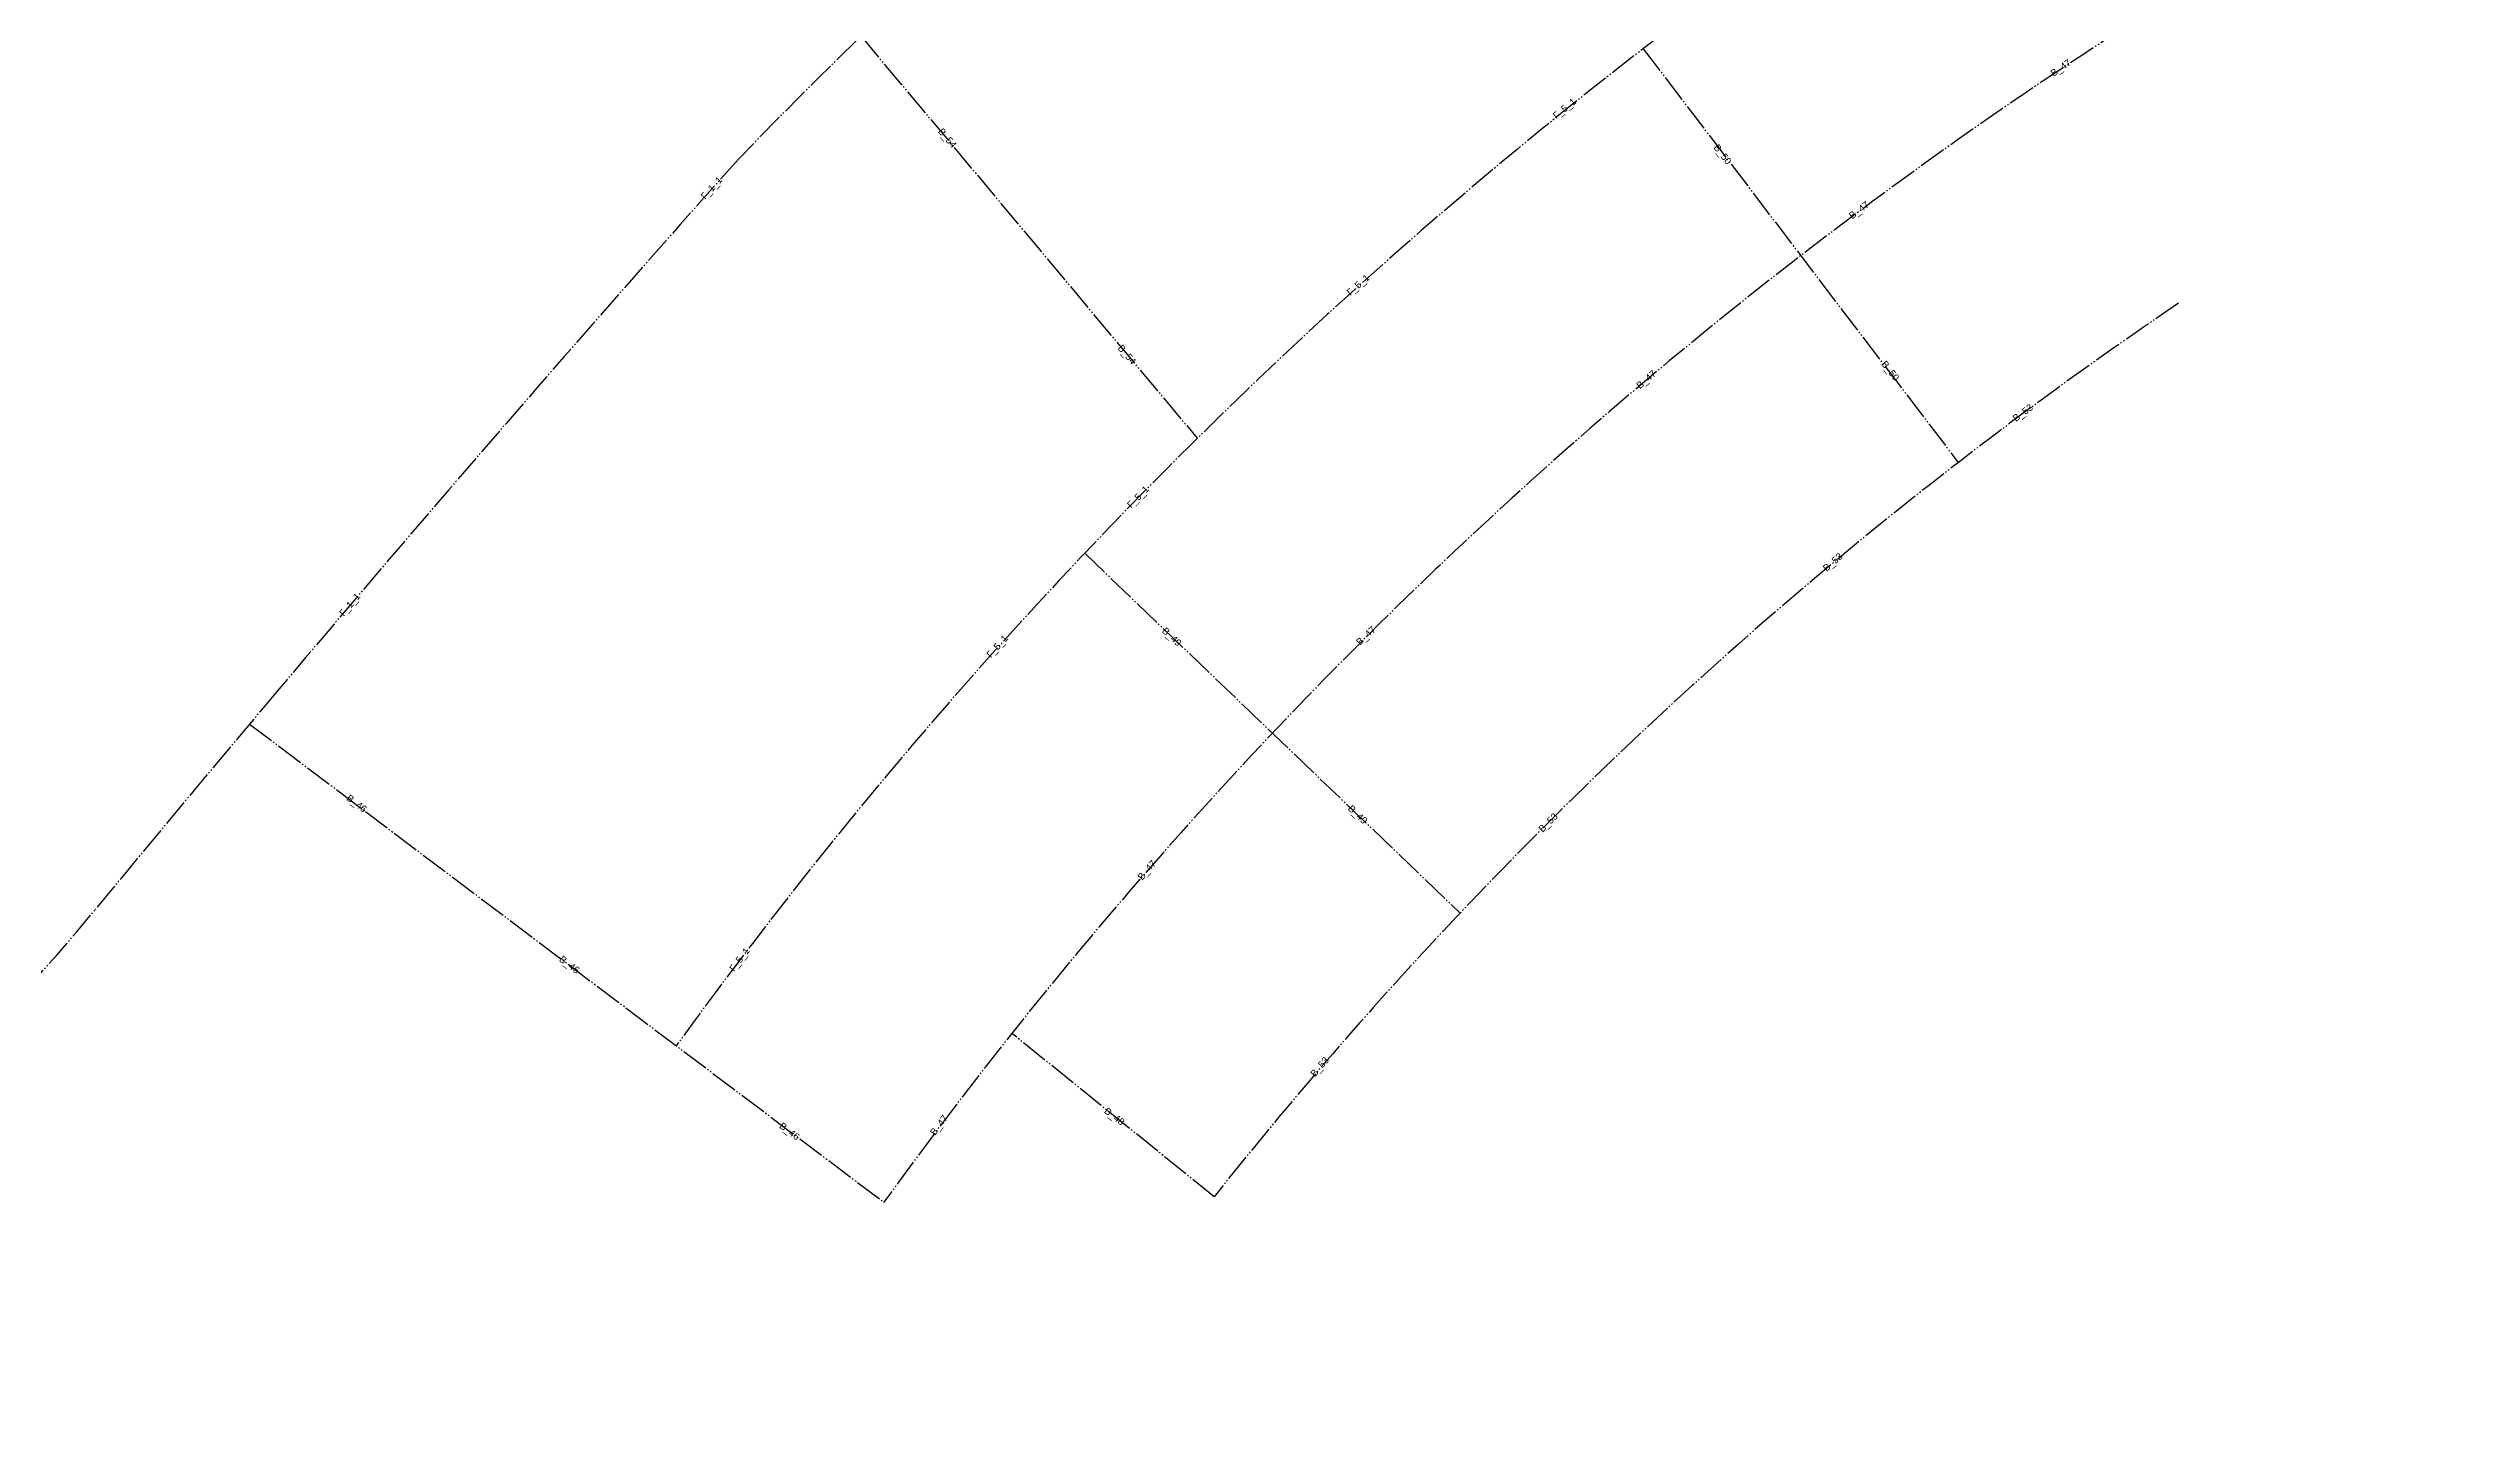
# Model space of a CAD drawing. Header units: millimetres. Extents: x 2242286 to 2245579, y 377608 to 382720.
# Drawn here: x 2244114 to 2245000, y 377907 to 378410 of the extents above; entities that cross this region are included whole.
import ezdxf

# ---------------------------------------------------------------- set-up
doc = ezdxf.new("R2010")
doc.units = ezdxf.units.MM
doc.linetypes.add('DIVIDE', pattern=[26.5, 20, -1.5, 1, -1.5, 1, -1.5])
for name, color, linetype in [('автодороги_внутриквартальные', 5, 'DIVIDE'), ('автодороги_главные', 2, 'DIVIDE'), ('автодороги_ИЖС', 90, 'DIVIDE'), ('автодороги_обозначения', 5, 'DIVIDE')]:
    doc.layers.add(name, color=color, linetype=linetype)
doc.styles.get("Standard").update_dxf_attribs({"font": 'arial.ttf'})

msp = doc.modelspace()

# ---------------------------------------------------------------- linework, layer by layer
at = {"layer": 'автодороги_внутриквартальные', "ltscale": 0.5}
msp.add_lwpolyline([(2244411.36, 378414.95), (2244534.23, 378268.02)], dxfattribs=at)
at = {"layer": 'автодороги_главные', "color": 2, "ltscale": 0.5}
for points in [[(2243850.04, 377906.96, 0.149209), (2244131.52, 378095.86, -0.002745), (2244197.99, 378175.58, -0.007065), (2244366.68, 378370.18, -0.021203), (2244487.55, 378485.1, -0.022802), (2244581.95, 378561.3, -0.032688), (2244793.67, 378703.02, -0.064966), (2245267.05, 378899.76)], [(2244343.84, 378046.07, -0.211106), (2245578.87, 378767.1, -0.180655)]]:
    msp.add_lwpolyline(points, format="xyb", dxfattribs=at)
msp.add_lwpolyline([(2244187.9, 378163.59), (2244419.78, 377988.85)], dxfattribs=at)
at = {"layer": 'автодороги_ИЖС', "color": 3, "ltscale": 0.5}
for points in [[(2244419.73, 377988.89, -0.184835), (2245420.75, 378644.87, -0.185777)], [(2244540.4, 377990.93, -0.076497), (2244892.8, 378317.36, -0.07512)]]:
    msp.add_lwpolyline(points, format="xyb", dxfattribs=at)
for points in [[(2244697.2, 378410.35), (2244812.33, 378259.19)], [(2244493.09, 378226.03), (2244630.28, 378094.58)], [(2244540.4, 377990.93), (2244466.48, 378050.61)]]:
    msp.add_lwpolyline(points, dxfattribs=at)

# ---------------------------------------------------------------- texts
at = {"layer": 'автодороги_обозначения', "char_height": 2.5, "attachment_point": 1}
for s, insert, rotation in [('В_47', (2244845.72, 378402.1), 34.80293), ('Г_5_1', (2244663.85, 378386.47), 39.18238), ('В_54', (2244441.21, 378381.65), 310.49593), ('В_50', (2244724.68, 378375.76), 308.12754), ('Г_1_1', (2244352.55, 378356.79), 47.58205), ('В_47', (2244772.03, 378349.98), 36.72138), ('Г_5_1', (2244588.54, 378321.85), 41.32546), ('В_54', (2244506.87, 378302.54), 310.49593), ('В_47', (2244694.36, 378287.81), 40.60432), ('В_50', (2244785.97, 378296.69), 308.12754), ('В_53', (2244831.88, 378275.96), 36.66798), ('Г_5_1', (2244508.3, 378244.03), 45.81692), ('В_53', (2244762.53, 378221.07), 40.96931), ('Г_1_1', (2244220.47, 378204.4), 49.80194), ('Г_5_1', (2244456.93, 378189.32), 47.50595), ('В_49', (2244522.83, 378199.22), 316.59267), ('В_47', (2244592, 378194.04), 43.19225), ('В_46', (2244224.59, 378138.09), 322.74749), ('В_49', (2244590.76, 378134.3), 316.59267), ('В_53', (2244658.64, 378125.67), 44.56176), ('В_47', (2244512.19, 378108.01), 48.86468), ('Г_5_1', (2244363.01, 378074.5), 52.74749), ('В_46', (2244302.34, 378079.2), 322.74749), ('В_53', (2244575.34, 378036.11), 49.52816), ('В_46', (2244382.77, 378018.3), 322.74749), ('В_47', (2244436.36, 378014.62), 52.74749), ('В_48', (2244501.47, 378023.73), 322.74749)]:
    msp.add_mtext_dynamic_manual_height_columns(s, width=14.098, gutter_width=12.5, heights=[0], dxfattribs=dict(at, insert=insert, rotation=rotation))

doc.saveas('drawing.dxf')
